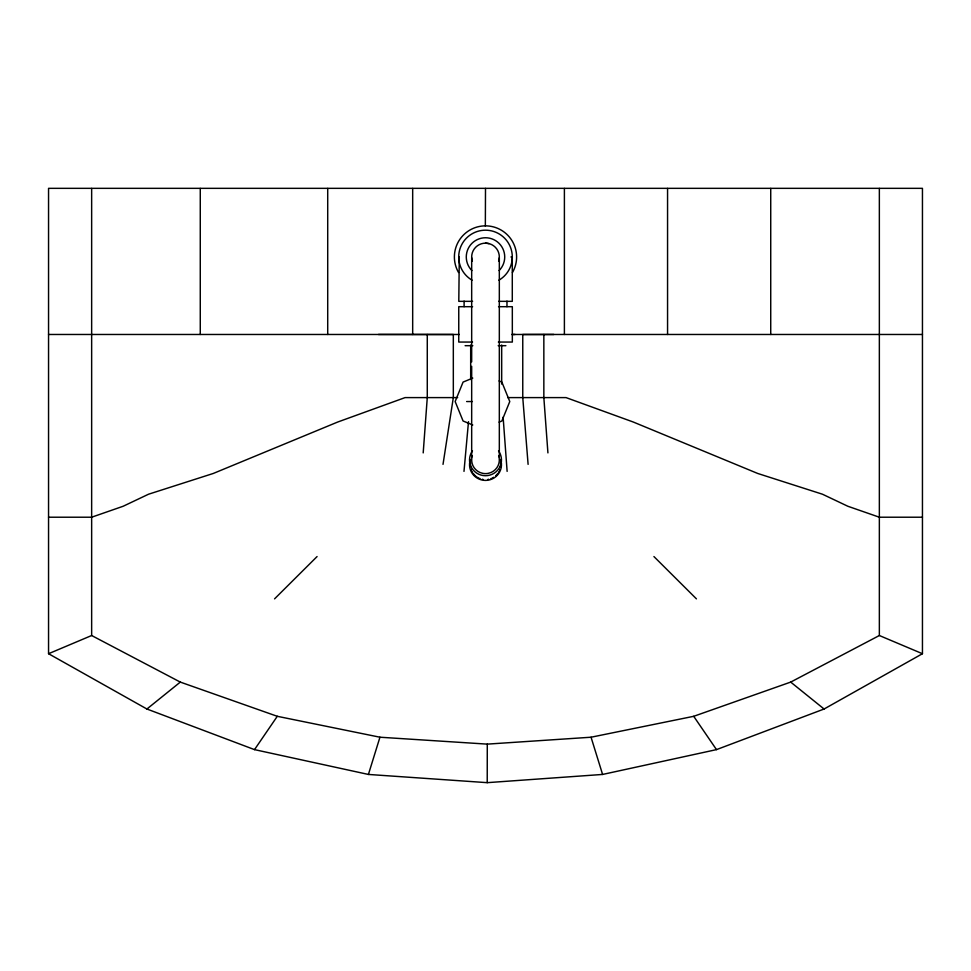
<?xml version="1.0" encoding="UTF-8"?>
<svg xmlns="http://www.w3.org/2000/svg" width="971" height="971" viewBox="0 0 971 971"><rect width="100%" height="100%" fill="white"/><g stroke="black" fill="none" stroke-linecap="round" stroke-linejoin="round"><path stroke-width="1.46" d="M487.224 782.662L487.284 744.126L591.048 737.22L693.707 716.307L790.697 682.091L879.35 635.52L922.45 653.714L922.45 188.338L48.55 188.338L48.55 653.714L146.912 709.012L254.511 749.624L368.41 774.445L487.224 782.662L602.59 774.445L716.489 749.624L824.088 709.012L922.45 653.714M485.342 226.049L485.5 188.41M423.198 452.899L427.276 397.6L427.276 334.51M463.992 471.384L468.495 421.693M443.019 464.369L453.323 397.6L453.323 334.51L378.459 334.473M368.41 774.445L379.952 737.22L487.284 744.126M472.355 455.8L471.76 458.458A13.825 13.606 0 0 0 482.065 473.18M254.511 749.624L277.293 716.307L379.952 737.22M274.562 598.864L317.08 556.553M146.912 709.012L180.303 682.091L277.293 716.307M48.55 653.714L91.65 635.52L180.303 682.091M472.768 378.107L463.082 382.076L455.156 401.545L463.082 421.001L472.768 424.982M499.082 422.142L501.861 421.001L509.775 401.545L501.861 382.076L499.082 380.948M512.118 334.485L515.103 334.473M553.822 334.473L522.762 334.51L522.762 397.6L528.103 464.369M459.295 256.975L458.798 301.338L472.586 301.338M510.964 256.975L512.287 256.975L512.287 301.338L498.645 301.338M472.586 306.69L458.761 306.69L458.749 342.059L472.537 342.059M498.548 306.69L512.324 306.69L512.336 342.059L498.354 342.059M48.55 334.473L459.368 334.473M511.802 334.473L922.45 334.473M465.109 345.688L472.816 345.688M498.184 345.688L505.891 345.688M457.657 397.6L405.089 397.6L337.702 422.033L213.292 473.46L148.514 494.227L123.159 506.255L91.65 517.215L48.55 517.215M507.699 397.6L566.032 397.6L633.298 422.033L757.708 473.46L822.486 494.227L847.841 506.255L879.35 517.215L922.45 517.215M466.626 401.545L472.392 401.545M472.355 261.248A13.825 13.825 0 0 1 485.5 243.151L489.081 243.624M790.697 682.091L824.088 709.012M653.92 556.553L696.438 598.864M693.707 716.307L716.489 749.624M498.645 455.8L499.24 458.458A13.825 13.606 0 0 1 488.935 473.18M591.048 737.22L602.59 774.445M547.923 452.899L543.845 397.6L543.845 334.51M503.124 417.166L507.129 471.384M879.35 188.41L879.35 635.52M770.731 188.41L770.731 334.473M667.563 188.41L667.563 334.473M564.394 188.41L564.394 334.473M506.971 301.119L506.971 306.69M501.679 345.021L501.679 384.079M499.325 257.764L499.325 456.916M471.675 257.764L471.675 361.904M471.675 366.322L471.675 456.916M470.68 345.021L470.68 379.576M464.102 301.119L464.102 306.69M412.675 188.41L412.675 334.473M327.713 188.41L327.713 334.473M200.269 188.41L200.269 334.473M91.65 188.41L91.65 635.52M472.1 280.182A26.8 26.8 0 0 1 464.975 239.752A26.8 26.8 0 0 1 506.025 239.752A26.8 26.8 0 0 1 498.9 280.182M471.906 270.569A19.226 19.226 0 0 1 471.906 243.381A19.226 19.226 0 0 1 499.094 243.381A19.226 19.226 0 0 1 499.094 270.569M458.555 272.535A31.121 31.121 0 0 1 485.5 225.855A31.121 31.121 0 0 1 512.445 272.535M485.5 243.151A13.825 13.825 0 0 1 498.645 261.248M488.255 473.338A13.825 13.606 0 0 1 482.745 473.338M498.536 450.92A15.973 15.718 0 0 1 496.132 471.724A15.973 15.718 0 0 1 474.868 471.724A15.973 15.718 0 0 1 472.464 450.92M500.563 459.465A15.973 15.718 0 0 1 485.5 480.414A15.973 15.718 0 0 1 470.437 459.465M500.502 462.536A15.135 14.917 0 0 1 500.478 466.966M499.847 469.491A15.135 14.917 0 0 1 499.592 470.182M498.96 471.542A15.135 14.917 0 0 1 498.596 472.197M497.771 473.447A15.135 14.917 0 0 1 497.54 473.739M497.067 474.321A15.135 14.917 0 0 1 496.557 474.88M496.023 475.414A15.135 14.917 0 0 1 495.756 475.681M493.632 477.271A15.135 14.917 0 0 1 492.649 477.841M491.617 478.339A15.135 14.917 0 0 1 490.901 478.618M488.692 479.261A15.135 14.917 0 0 1 487.94 479.407M482.975 479.383A15.135 14.917 0 0 1 482.223 479.237M480.014 478.569A15.135 14.917 0 0 1 479.31 478.278M478.278 477.781A15.135 14.917 0 0 1 477.295 477.198M476.36 476.555A15.135 14.917 0 0 1 476.057 476.324M475.195 475.584A15.135 14.917 0 0 1 474.928 475.329M474.394 474.783A15.135 14.917 0 0 1 473.897 474.224M473.423 473.642A15.135 14.917 0 0 1 473.205 473.338M472.379 472.076A15.135 14.917 0 0 1 472.027 471.421M471.408 470.061A15.135 14.917 0 0 1 471.153 469.357M470.498 466.468A15.135 14.917 0 0 1 470.522 462.766"/></g></svg>
